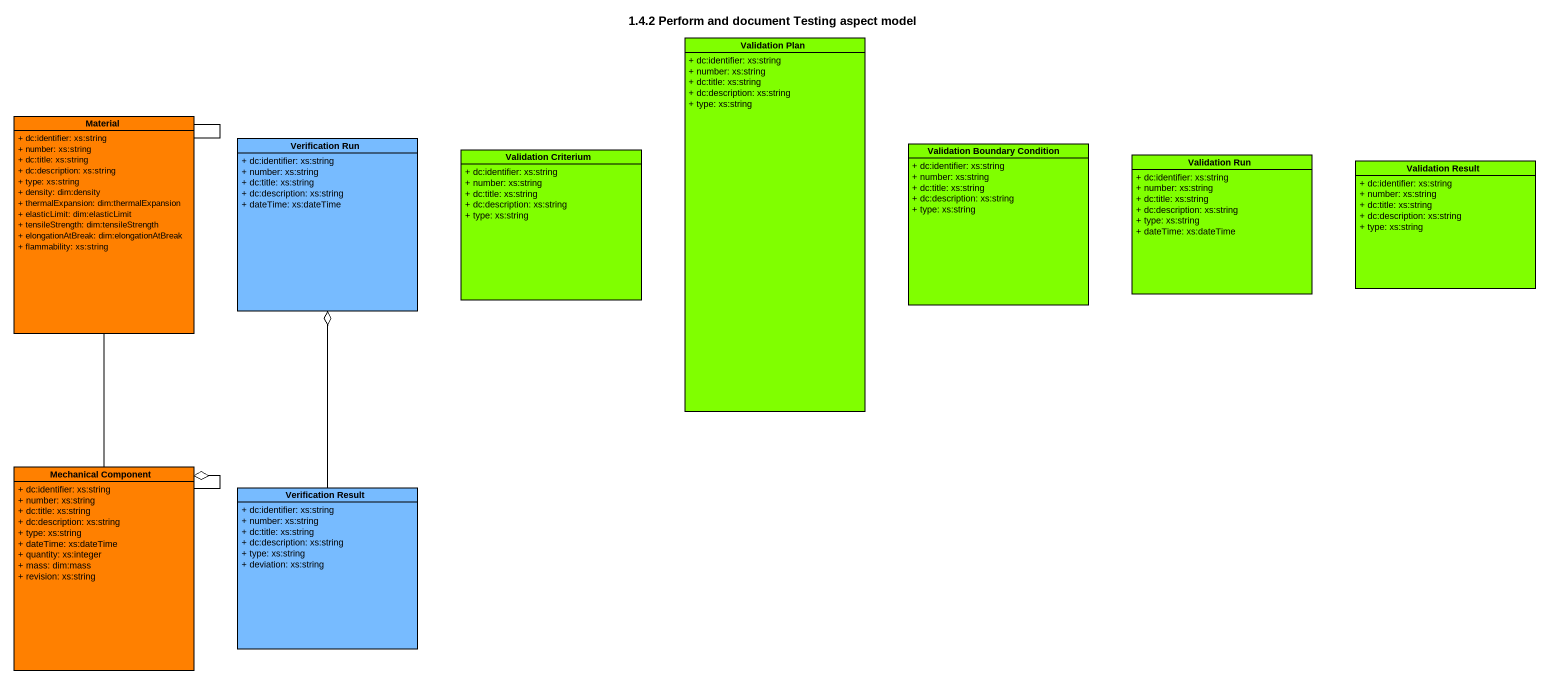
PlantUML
@startuml
title 1.4.2 Perform and document Testing aspect model
hide circle
hide empty members
skinparam classAttributeIconSize 0
class "Validation Plan" as Validation_Plan #80FF00 {
  + dc:identifier: xs:string
  + number: xs:string
  + dc:title: xs:string
  + dc:description: xs:string
  + type: xs:string
}
class Material #FF8000 {
  + dc:identifier: xs:string
  + number: xs:string
  + dc:title: xs:string
  + dc:description: xs:string
  + type: xs:string
  + density: dim:density
  + thermalExpansion: dim:thermalExpansion
  + elasticLimit: dim:elasticLimit
  + tensileStrength: dim:tensileStrength
  + elongationAtBreak: dim:elongationAtBreak
  + flammability: xs:string
}
class "Verification Run" as Verification_Run #77BBFF {
  + dc:identifier: xs:string
  + number: xs:string
  + dc:title: xs:string
  + dc:description: xs:string
  + dateTime: xs:dateTime
}
class "Validation Boundary Condition" as Validation_Boundary #80FF00 {
  + dc:identifier: xs:string
  + number: xs:string
  + dc:title: xs:string
  + dc:description: xs:string
  + type: xs:string
}
class "Validation Criterium" as Validation_Criterium #80FF00 {
  + dc:identifier: xs:string
  + number: xs:string
  + dc:title: xs:string
  + dc:description: xs:string
  + type: xs:string
}
class "Validation Run" as Validation_Run #80FF00 {
  + dc:identifier: xs:string
  + number: xs:string
  + dc:title: xs:string
  + dc:description: xs:string
  + type: xs:string
  + dateTime: xs:dateTime
}
class "Validation Result" as Validation_Result #80FF00 {
  + dc:identifier: xs:string
  + number: xs:string
  + dc:title: xs:string
  + dc:description: xs:string
  + type: xs:string
}
class "Mechanical Component" as Mechanical_Component #FF8000 {
  + dc:identifier: xs:string
  + number: xs:string
  + dc:title: xs:string
  + dc:description: xs:string
  + type: xs:string
  + dateTime: xs:dateTime
  + quantity: xs:integer
  + mass: dim:mass
  + revision: xs:string
}
class "Verification Result" as Verification_Result #77BBFF {
  + dc:identifier: xs:string
  + number: xs:string
  + dc:title: xs:string
  + dc:description: xs:string
  + type: xs:string
  + deviation: xs:string
}
Material -- Material
Mechanical_Component -up- Material
Mechanical_Component -- Mechanical_Component
Mechanical_Component -- Mechanical_Component
Mechanical_Component -- Mechanical_Component
Mechanical_Component --o Mechanical_Component
Verification_Result -up-o Verification_Run
@enduml
